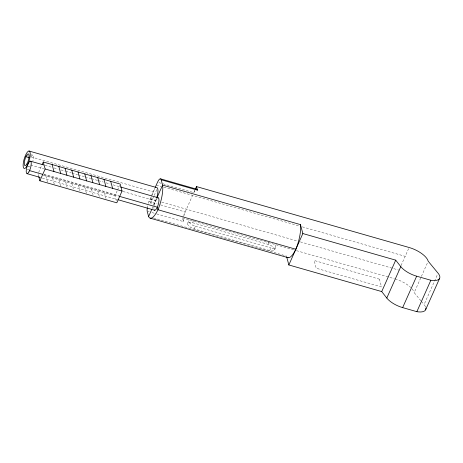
<?xml version="1.0" encoding="UTF-8"?>
<svg xmlns="http://www.w3.org/2000/svg" width="463" height="463" viewBox="0 0 463 463"><rect width="100%" height="100%" fill="white"/><g stroke="black" fill="none" stroke-linecap="round" stroke-linejoin="round"><path stroke-width="0.35" stroke-dasharray="2.31 1.74" d="M147.431 206.996L147.465 206.764A8.965 2.604 -74 0 1 147.639 205.896M38.614 172.485L41.82 165.285M116.248 200.722L114.946 195.837L117.278 190.6M117.573 189.946L119.61 185.362M148.328 203.257A8.965 2.604 -74 0 1 148.918 201.555L150.973 196.937M151.256 196.306L154.897 188.134M150.909 202.811L156.876 189.425M152.096 208.674L153.265 206.058M153.554 205.404L156.76 198.205M156.76 213.935L183.458 221.586L182.503 217.998L183.307 216.186M183.579 215.584L192.573 195.398M163.005 183.799L193.806 192.631L194.888 190.212M187.573 223.392L188.742 220.776M192.567 222.697L268.036 244.325A6.308 2.639 24 0 1 274.669 249.094A6.308 2.639 24 0 1 269.686 250.535L194.223 228.907A6.308 2.639 24 0 1 187.59 224.138A6.308 2.639 24 0 1 192.567 222.697L193.737 220.081M194.223 228.907L195.386 226.291A6.308 2.639 24 0 1 189.124 220.191M268.036 244.325L269.2 241.703M269.686 250.535L270.855 247.913A6.308 2.639 24 0 0 274.64 244.696M274.681 249.841L275.85 247.219M401.074 265.536L408.835 248.133M420.919 300.794L414.177 292.628L427.592 262.521M425.514 306.923A15.001 6.268 24 0 0 424.067 304.602L437.483 274.495M158.896 182.625L162.316 183.608M156.291 185.003L161.083 186.375M163.821 187.162L299.573 226.06M302.351 226.853L405.183 256.323M31.374 154.723L32.618 155.082M26.206 155.499L28.289 156.095M31.062 156.893L153.218 191.896M44.963 165.337L51.208 167.126M53.986 167.924L58.147 169.117M60.925 169.909L65.092 171.102M65.787 171.304L71.337 172.896M72.031 173.093L77.581 174.684M78.276 174.881L84.526 176.675M85.221 176.872L90.771 178.463M91.466 178.66L97.71 180.454M98.405 180.651L103.266 182.04M106.039 182.839L110.206 184.031M112.984 184.83L119.923 186.815M150.128 198.83L157.663 200.988M161.766 202.163L297.582 241.078M300.36 241.877L399.019 270.149M30.662 165.019L43.846 168.798M122.973 191.474L155.597 200.82M28.243 166.587L29.487 166.94A6.146 1.788 -74 0 1 28.775 166.113M148.918 201.555L157.131 203.911M160.551 204.889L185.194 211.956A8.965 2.604 -74 0 0 184.124 215.417M27.161 169.308L29.244 169.904M43.823 174.082L118.783 195.56M44.159 174.782L118.424 196.063M43.273 175.298L114.946 195.837M182.503 217.998L293.669 249.852M296.447 250.651L394.418 278.72M42.353 178.047L117.313 199.524M147.859 211.388L149.231 211.776M151.968 212.563L156.072 213.738M195.386 226.291L270.855 247.913M153.444 217.917L286.464 256.033M421.371 301.338L424.067 304.602M104.505 192.845L105.992 198.43M97.786 190.918L99.273 196.503M91.535 189.13L93.022 194.715M84.81 187.202L86.483 193.488M78.565 185.408L80.053 190.999M71.84 183.481L73.328 189.072M65.596 181.693L67.083 187.284M58.87 179.766L60.543 186.051M52.62 177.977L54.293 184.262M45.901 176.05L47.573 182.335M38.215 174.493L38.585 175.888M151.054 203.882L150.863 202.476A9.069 2.633 -74 0 1 151.702 196.254M395.113 278.923A18.144 7.582 24 0 1 410.75 287.529M411.995 288.848A18.144 7.582 24 0 1 414.177 292.628M153.907 208.385A6.488 1.887 -74 0 1 153.942 207.077M154.15 205.56A6.488 1.887 -74 0 1 156.911 198.558M156.425 198.72A9.069 2.633 -74 0 1 152.877 204.837M152.026 195.114A9.069 2.633 -74 0 1 155.059 188.73M183.458 221.586A8.965 2.604 -74 0 1 183.614 218.004M193.806 192.631A7.286 2.118 -74 0 1 194.911 190.588M30.865 156.766A6.146 1.788 -74 0 1 33.203 155.556A6.146 1.788 -74 0 1 32.885 161.078M379.446 279.183L314.14 260.472L316.206 268.233L381.512 286.944L379.446 279.183"/><path stroke-width="0.69" d="M42.116 164.631L43.279 162.015L120.195 184.054L122.053 191.04L116.803 202.817L39.887 180.778L38.77 176.588M39.887 180.778L45.137 168.995L43.279 162.015M155.174 187.509L157.524 182.231A7.286 2.118 -74 0 1 161.176 179.771L197.458 190.166L196.503 186.583L409.113 247.502A18.144 7.582 24 0 1 428.177 261.207L438.067 273.187A15.001 6.268 24 0 1 430.856 280.26L416.856 311.68L402.654 307.611A16.639 6.957 24 0 1 386.796 298.045L381.72 291.574L288.843 264.963L286.649 256.722M147.332 207.603A8.965 2.604 -74 0 0 147.176 211.192L148.594 216.528L151.806 209.328M156.76 198.205L162.594 185.107L161.176 179.771M195.427 189.002L196.503 186.583M288.843 264.963L302.843 233.543L300.464 224.613L162.594 185.107A20.696 6.013 -74 0 1 157.97 209.745A20.696 6.013 -74 0 1 148.594 216.528M381.72 291.574L395.72 260.154L302.843 233.543M386.796 298.045L400.796 266.63L395.72 260.154M402.654 307.611L416.659 276.191L430.856 280.26M425.584 309.834L439.59 278.413M160.603 178.857L196.885 189.257M29.007 151.013L156.72 187.608A9.069 2.633 -74 0 1 157.339 187.932L157.761 188.829A9.069 2.633 -74 0 1 156.789 197.597M25.893 156.737L29.626 157.808M30.384 161.159L43.574 164.938M120.617 187.017L158.097 197.753M45.137 168.995L122.053 191.04M29.586 170.604L42.77 174.383M119.118 196.26L157.293 207.198L157.97 209.745L295.84 249.25A20.696 6.013 -74 0 0 300.464 224.613M27.08 173.671L40.269 177.451M118.007 199.727L154.792 210.266M150.232 218.171L288.102 257.677M110.715 181.334L112.573 188.319M103.99 179.407L105.848 186.392M97.745 177.618L99.603 184.604M91.02 175.691L92.878 182.677M84.77 173.903L86.627 180.888M78.05 171.976L79.908 178.961M71.8 170.187L73.658 177.173M65.075 168.26L66.932 175.245M58.83 166.466L60.688 173.451M52.105 164.539L53.963 171.524M295.84 249.25A20.696 6.013 -74 0 1 287.471 257.382M416.659 276.191A16.639 6.957 24 0 1 400.796 266.63M195.994 189.402A7.286 2.118 -74 0 1 197.458 190.166M157.542 197.95A6.488 1.887 -74 0 1 158.381 204.085A6.488 1.887 -74 0 1 154.347 210.034M425.827 307.988A15.001 6.268 24 0 1 416.856 311.68M26.976 166.02A9.069 2.633 -74 0 0 29.632 151.337A9.069 2.633 -74 0 0 23.486 161.928A9.069 2.633 -74 0 0 26.976 166.02M28.932 171.889A6.488 1.887 -74 0 0 30.83 161.39A6.488 1.887 -74 0 0 26.437 168.966A6.488 1.887 -74 0 0 28.932 171.889M26.889 164.006A6.146 1.788 -74 0 0 28.683 154.052A6.146 1.788 -74 0 0 24.522 161.234A6.146 1.788 -74 0 0 26.889 164.006"/></g></svg>
